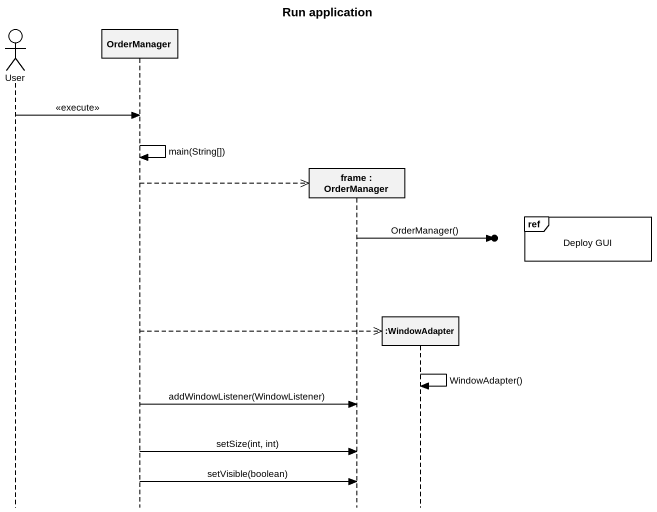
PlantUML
@startuml
title Run application
hide footbox
actor User
participant OrderManager
participant "frame : OrderManager" as frame_
participant ":WindowAdapter" as WindowAdapter

User -> OrderManager : <<execute>>
OrderManager -> OrderManager : main(String[])
OrderManager -->> frame_ **
ref over WindowAdapter : Deploy GUI
frame_ ->o] : OrderManager()
OrderManager -->> WindowAdapter **
WindowAdapter -> WindowAdapter : WindowAdapter()
OrderManager -> frame_ : addWindowListener(WindowListener)
OrderManager -> frame_ : setSize(int, int)
OrderManager -> frame_ : setVisible(boolean)
@enduml
